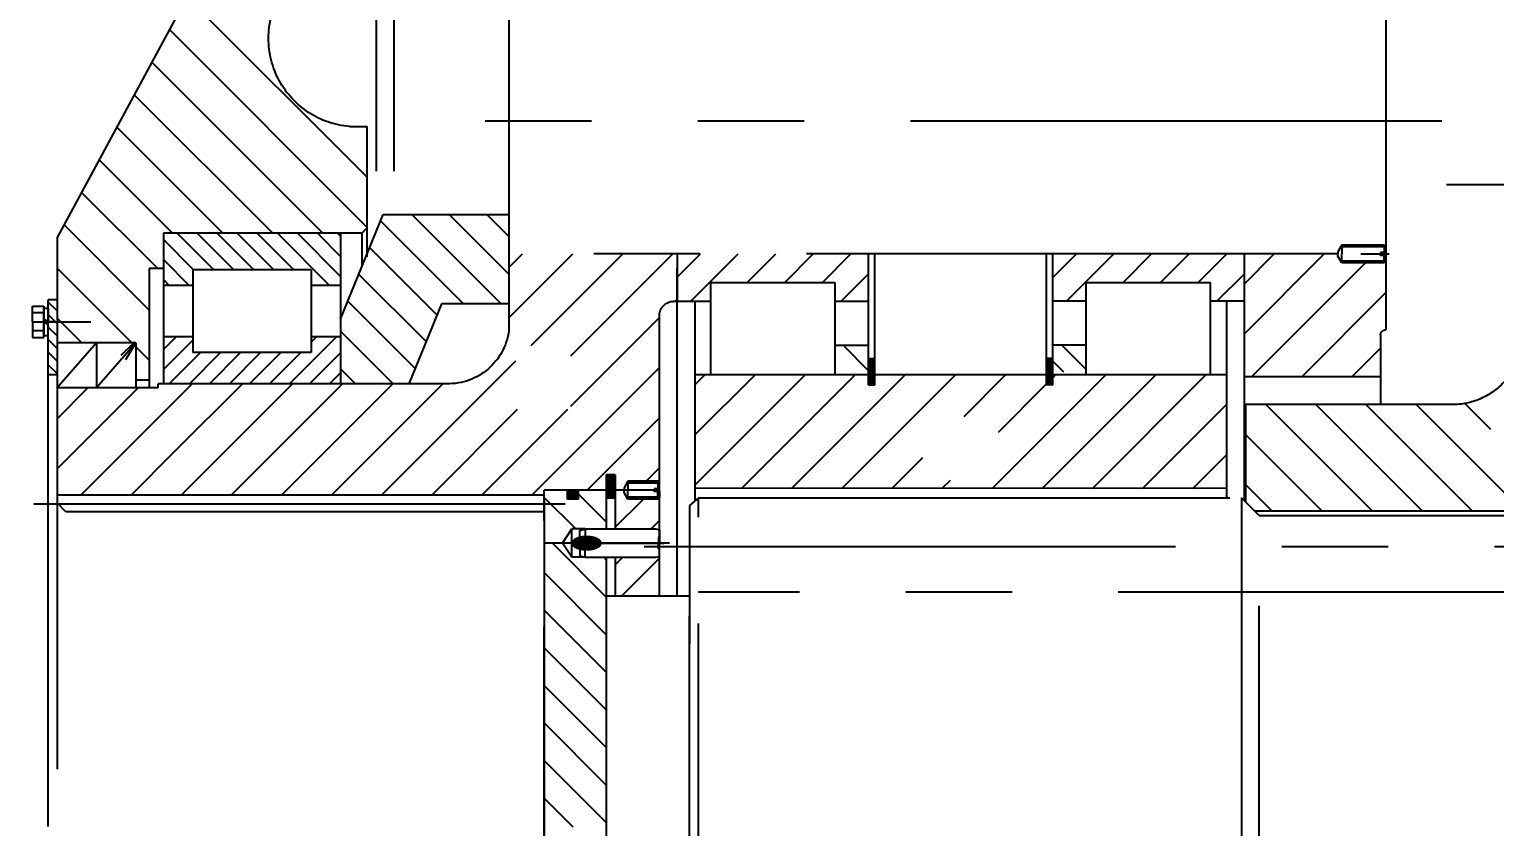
# Model space of a CAD drawing. Header units: millimetres. Extents: x 0 to 12600, y -349 to 8910.
# Drawn here: x 1132 to 1959, y 5412 to 5862 of the extents above; entities that cross this region are included whole.
import ezdxf
from ezdxf.enums import TextEntityAlignment as Align

# ---------------------------------------------------------------- set-up
doc = ezdxf.new("R2010")
doc.units = ezdxf.units.MM
doc.header["$LTSCALE"] = 300
doc.linetypes.add('K', pattern=[2.5, 1.25, -0.25, 0.25, -0.25, 0.25, -0.25])
doc.layers.add('01', color=7, linetype='Continuous')
doc.layers.add('07', color=6, linetype='K')
doc.styles.get("Standard").update_dxf_attribs({"font": 'isocp', "width": 0.707, "bigfont": 'intecad.shx'})

# ---------------------------------------------------------------- blocks, each defined once
blk = doc.blocks.new('FDSDSDFG')
at = {"layer": '07', "color": 6, "linetype": 'K'}
for p, q in [((-2575.15, 14893.96), (-2575.15, 14567.19)), ((-2699.22, 14550.03), (-2759.43, 14610.24)), ((-2698.55, 14577.65), (-2713.03, 14592.12)), ((-2699.22, 14521.74), (-2759.43, 14581.95)), ((-2699.22, 14493.46), (-2759.43, 14553.67)), ((-2699.22, 14465.17), (-2759.43, 14525.38)), ((-2683.48, 14485.5), (-2636.01, 14532.96)), ((-2683.48, 14513.78), (-2667.3, 14529.96)), ((-2683.48, 14457.21), (-2619.18, 14521.51)), ((-2716.29, 14453.96), (-2759.43, 14497.1)), ((-2659.45, 14452.96), (-2614.18, 14498.23)), ((-2744.57, 14453.96), (-2759.43, 14468.81)), ((-2631.16, 14452.96), (-2614.18, 14469.94)), ((-2640.91, 14437.6), (-2625.55, 14452.96)), ((-2746.47, 14442.96), (-2746.43, 14142.96)), ((-2746.47, 14423.97), (-2727.48, 14442.96)), ((-2746.46, 14395.69), (-2699.19, 14442.96)), ((-2682.43, 14442.96), (-2682.43, 14142.96)), ((-2630.43, 14426.87), (-2614.18, 14443.12)), ((-2630.43, 14434.04), (-2630.43, 14363.88)), ((-2746.46, 14367.41), (-2682.43, 14431.44)), ((-2630.43, 14405.66), (-2614.18, 14421.91)), ((-2746.45, 14339.13), (-2682.43, 14403.15)), ((-2630.43, 14384.44), (-2614.18, 14400.69)), ((-2640.91, 14352.75), (-2614.18, 14379.48)), ((-2746.45, 14310.85), (-2682.43, 14374.87)), ((-2627.49, 14344.96), (-2614.18, 14358.27)), ((-2684.06, 14344.96), (-2682.43, 14346.59)), ((-2714.78, 14314.24), (-2687.56, 14341.46)), ((-2705.84, 14294.89), (-2682.43, 14318.3)), ((-2746.45, 14282.57), (-2741.84, 14287.17)), ((-2746.44, 14226.01), (-2682.43, 14290.02)), ((-2746.44, 14254.29), (-2729.05, 14271.68)), ((-2746.43, 14197.73), (-2682.43, 14261.73)), ((-2665.68, 14226.57), (-2680.06, 14240.96)), ((-2640.91, 14225.47), (-2625.42, 14240.96)), ((-2746.43, 14169.45), (-2682.43, 14233.45)), ((-2630.43, 14214.74), (-2614.18, 14230.99)), ((-2682.36, 14222.04), (-2682.43, 14222.11)), ((-2630.43, 14222.04), (-2630.43, 14151.88)), ((-2744.63, 14142.96), (-2682.43, 14205.16)), ((-2630.43, 14193.53), (-2614.18, 14209.78)), ((-2630.43, 14172.31), (-2614.18, 14188.56)), ((-2716.35, 14142.96), (-2682.43, 14176.88)), ((-2640.91, 14140.62), (-2614.18, 14167.35)), ((-2688.07, 14142.96), (-2682.43, 14148.6)), ((-2627.35, 14132.96), (-2614.18, 14146.14)), ((-2777.4, 14128.53), (-2777.4, 14057.96)), ((-2671.75, 14072.96), (-2614.18, 14130.53)), ((-2640.91, 14132.08), (-2640.03, 14132.96)), ((-2807.33, 14101.48), (-2785.85, 14122.96)), ((-2807.33, 14122.69), (-2807.06, 14122.96)), ((-2785.4, 14120.96), (-2784.87, 14122.96)), ((-2785.4, 14080.96), (-2785.4, 14120.96)), ((-2784.87, 14122.96), (-2777.4, 14122.96)), ((-2781.4, 14122.96), (-2780.6, 14122.5)), ((-2780.6, 14122.5), (-2777.4, 14122.5)), ((-2777.4, 14075.56), (-2777.4, 14125.36)), ((-2769.94, 14122.96), (-2777.4, 14122.96)), ((-2774.2, 14122.5), (-2777.4, 14122.5)), ((-2773.4, 14122.96), (-2774.2, 14122.5)), ((-2769.4, 14120.96), (-2769.94, 14122.96)), ((-2769.4, 14118.19), (-2764.63, 14122.96)), ((-2769.4, 14080.96), (-2769.4, 14120.96)), ((-2750.33, 14050.95), (-2678.32, 14122.96)), ((-2747.48, 14082.08), (-2706.6, 14122.96)), ((-2742.48, 14115.37), (-2734.89, 14122.96)), ((-2700.03, 14072.96), (-2650.03, 14122.96)), ((-2768.42, 14097.96), (-2752.48, 14113.9)), ((-2789.63, 14097.96), (-2785.4, 14102.19)), ((-2752.08, 14093.09), (-2747.21, 14097.96)), ((-2752.08, 14093.23), (-2747.35, 14097.96)), ((-2752.08, 14093.37), (-2747.49, 14097.96)), ((-2752.08, 14093.51), (-2747.63, 14097.96)), ((-2752.08, 14093.65), (-2747.77, 14097.96)), ((-2752.08, 14093.8), (-2747.91, 14097.96)), ((-2752.08, 14093.94), (-2748.06, 14097.96)), ((-2752.08, 14094.08), (-2748.2, 14097.96)), ((-2752.08, 14094.22), (-2748.34, 14097.96)), ((-2752.08, 14094.36), (-2748.48, 14097.96)), ((-2752.08, 14094.5), (-2748.62, 14097.96)), ((-2752.08, 14094.64), (-2748.76, 14097.96)), ((-2752.08, 14094.79), (-2748.9, 14097.96)), ((-2752.08, 14094.93), (-2749.05, 14097.96)), ((-2752.08, 14095.07), (-2749.19, 14097.96)), ((-2752.08, 14095.21), (-2749.33, 14097.96)), ((-2752.08, 14095.35), (-2749.47, 14097.96)), ((-2752.08, 14095.49), (-2749.61, 14097.96)), ((-2752.08, 14095.63), (-2749.75, 14097.96)), ((-2752.08, 14095.78), (-2749.89, 14097.96)), ((-2752.08, 14095.92), (-2750.04, 14097.96)), ((-2752.08, 14096.06), (-2750.18, 14097.96)), ((-2752.08, 14096.2), (-2750.32, 14097.96)), ((-2752.08, 14096.34), (-2750.46, 14097.96)), ((-2752.08, 14096.48), (-2750.6, 14097.96)), ((-2752.08, 14096.62), (-2750.74, 14097.96)), ((-2752.08, 14096.77), (-2750.88, 14097.96)), ((-2752.08, 14096.91), (-2751.03, 14097.96)), ((-2752.08, 14097.05), (-2751.17, 14097.96)), ((-2752.08, 14097.19), (-2751.31, 14097.96)), ((-2752.08, 14097.33), (-2751.45, 14097.96)), ((-2752.08, 14097.47), (-2751.59, 14097.96)), ((-2752.08, 14097.61), (-2751.73, 14097.96)), ((-2752.08, 14097.76), (-2751.87, 14097.96)), ((-2752.08, 14097.9), (-2752.02, 14097.96)), ((-2752.07, 14092.96), (-2747.07, 14097.96)), ((-2751.92, 14092.96), (-2746.92, 14097.96)), ((-2751.78, 14092.96), (-2746.78, 14097.96)), ((-2751.64, 14092.96), (-2746.64, 14097.96)), ((-2751.5, 14092.96), (-2746.5, 14097.96)), ((-2751.36, 14092.96), (-2746.36, 14097.96)), ((-2751.22, 14092.96), (-2746.22, 14097.96)), ((-2751.08, 14092.96), (-2746.08, 14097.96)), ((-2750.93, 14092.96), (-2745.93, 14097.96)), ((-2750.79, 14092.96), (-2745.79, 14097.96)), ((-2750.65, 14092.96), (-2745.65, 14097.96)), ((-2750.51, 14092.96), (-2745.51, 14097.96)), ((-2750.37, 14092.96), (-2745.37, 14097.96)), ((-2750.23, 14092.96), (-2745.23, 14097.96)), ((-2750.09, 14092.96), (-2745.09, 14097.96)), ((-2749.94, 14092.96), (-2744.94, 14097.96)), ((-2749.8, 14092.96), (-2744.8, 14097.96)), ((-2749.66, 14092.96), (-2744.66, 14097.96)), ((-2749.52, 14092.96), (-2744.52, 14097.96)), ((-2749.38, 14092.96), (-2744.38, 14097.96)), ((-2749.24, 14092.96), (-2744.24, 14097.96)), ((-2749.1, 14092.96), (-2744.1, 14097.96)), ((-2748.96, 14092.96), (-2743.96, 14097.96)), ((-2748.81, 14092.96), (-2743.81, 14097.96)), ((-2748.67, 14092.96), (-2743.67, 14097.96)), ((-2748.53, 14092.96), (-2743.53, 14097.96)), ((-2748.39, 14092.96), (-2743.39, 14097.96)), ((-2748.25, 14092.96), (-2743.25, 14097.96)), ((-2748.11, 14092.96), (-2743.11, 14097.96)), ((-2747.97, 14092.96), (-2742.97, 14097.96)), ((-2747.82, 14092.96), (-2742.82, 14097.96)), ((-2747.68, 14092.96), (-2742.68, 14097.96)), ((-2747.54, 14092.96), (-2742.54, 14097.96)), ((-2747.4, 14092.96), (-2742.4, 14097.96)), ((-2747.26, 14092.96), (-2742.26, 14097.96)), ((-2747.12, 14092.96), (-2742.12, 14097.96)), ((-2746.98, 14092.96), (-2741.98, 14097.96)), ((-2746.83, 14092.96), (-2741.83, 14097.96)), ((-2746.69, 14092.96), (-2741.69, 14097.96)), ((-2746.55, 14092.96), (-2741.55, 14097.96)), ((-2746.41, 14092.96), (-2741.41, 14097.96)), ((-2746.27, 14092.96), (-2741.27, 14097.96)), ((-2746.13, 14092.96), (-2741.13, 14097.96)), ((-2745.99, 14092.96), (-2740.99, 14097.96)), ((-2745.84, 14092.96), (-2740.84, 14097.96)), ((-2745.7, 14092.96), (-2740.7, 14097.96)), ((-2745.56, 14092.96), (-2740.56, 14097.96)), ((-2745.42, 14092.96), (-2740.42, 14097.96)), ((-2745.28, 14092.96), (-2740.28, 14097.96)), ((-2745.14, 14092.96), (-2740.14, 14097.96)), ((-2745, 14092.96), (-2740, 14097.96)), ((-2744.85, 14092.96), (-2739.85, 14097.96)), ((-2744.71, 14092.96), (-2739.71, 14097.96)), ((-2744.57, 14092.96), (-2739.57, 14097.96)), ((-2744.43, 14092.96), (-2739.43, 14097.96)), ((-2744.29, 14092.96), (-2739.29, 14097.96)), ((-2744.15, 14092.96), (-2739.15, 14097.96)), ((-2744.01, 14092.96), (-2739.01, 14097.96)), ((-2743.86, 14092.96), (-2738.89, 14097.93)), ((-2743.72, 14092.96), (-2738.89, 14097.79)), ((-2743.58, 14092.96), (-2738.89, 14097.65)), ((-2743.44, 14092.96), (-2738.89, 14097.51)), ((-2743.3, 14092.96), (-2738.89, 14097.37)), ((-2743.16, 14092.96), (-2738.89, 14097.22)), ((-2743.02, 14092.96), (-2738.89, 14097.08)), ((-2742.87, 14092.96), (-2738.89, 14096.94)), ((-2742.73, 14092.96), (-2738.89, 14096.8)), ((-2742.59, 14092.96), (-2738.89, 14096.66)), ((-2742.45, 14092.96), (-2738.89, 14096.52)), ((-2742.31, 14092.96), (-2738.89, 14096.38)), ((-2742.17, 14092.96), (-2738.89, 14096.23)), ((-2742.03, 14092.96), (-2738.89, 14096.09)), ((-2741.88, 14092.96), (-2738.89, 14095.95)), ((-2741.74, 14092.96), (-2738.89, 14095.81)), ((-2741.6, 14092.96), (-2738.89, 14095.67)), ((-2741.46, 14092.96), (-2738.89, 14095.53)), ((-2741.32, 14092.96), (-2738.89, 14095.39)), ((-2741.18, 14092.96), (-2738.89, 14095.24)), ((-2741.04, 14092.96), (-2738.89, 14095.1)), ((-2740.89, 14092.96), (-2738.89, 14094.96)), ((-2665.84, 14050.59), (-2614.18, 14102.25)), ((-2900.11, 14057.96), (-2935.11, 14092.96)), ((-2878.9, 14057.96), (-2913.9, 14092.96)), ((-2857.69, 14057.96), (-2892.69, 14092.96)), ((-2836.48, 14057.96), (-2871.48, 14092.96)), ((-2815.26, 14057.96), (-2850.26, 14092.96)), ((-2794.05, 14057.96), (-2829.05, 14092.96)), ((-2777.4, 14062.53), (-2807.84, 14092.96)), ((-2785.4, 14091.74), (-2786.62, 14092.96)), ((-2749.58, 14077.12), (-2765.41, 14092.96)), ((-2740.75, 14092.96), (-2738.89, 14094.82)), ((-2740.61, 14092.96), (-2738.89, 14094.68)), ((-2740.47, 14092.96), (-2738.89, 14094.54)), ((-2740.33, 14092.96), (-2738.89, 14094.4)), ((-2740.19, 14092.96), (-2738.89, 14094.25)), ((-2740.05, 14092.96), (-2738.89, 14094.11)), ((-2739.9, 14092.96), (-2738.89, 14093.97)), ((-2739.76, 14092.96), (-2738.89, 14093.83)), ((-2739.62, 14092.96), (-2738.89, 14093.69)), ((-2739.48, 14092.96), (-2738.89, 14093.55)), ((-2739.34, 14092.96), (-2738.89, 14093.41)), ((-2739.2, 14092.96), (-2738.89, 14093.26)), ((-2739.06, 14092.96), (-2738.89, 14093.12)), ((-2738.91, 14092.96), (-2738.89, 14092.98)), ((-2785.4, 14080.96), (-2777.4, 14080.96)), ((-2784.6, 14077.96), (-2785.4, 14080.96)), ((-2785.4, 14080.96), (-2785.4, 14073.58)), ((-2769.4, 14080.96), (-2777.4, 14080.96)), ((-2770.21, 14077.96), (-2769.4, 14080.96)), ((-2769.4, 14080.96), (-2769.4, 14073.58)), ((-2921.33, 14057.96), (-2937.48, 14074.11)), ((-2785.4, 14073.58), (-2777.4, 14068.27)), ((-2785.4, 14073.58), (-2769.4, 14073.58)), ((-2777.4, 14077.96), (-2784.6, 14077.96)), ((-2777.4, 14077.96), (-2770.21, 14077.96)), ((-2777.4, 14068.27), (-2769.4, 14073.58)), ((-2751.62, 14057.96), (-2769.4, 14075.74)), ((-2752.48, 14072.18), (-2747.53, 14077.12)), ((-2752.48, 14072.32), (-2747.68, 14077.12)), ((-2752.48, 14072.47), (-2747.82, 14077.12)), ((-2752.48, 14072.61), (-2747.96, 14077.12)), ((-2752.48, 14072.75), (-2748.1, 14077.12)), ((-2752.48, 14072.89), (-2748.24, 14077.12)), ((-2752.48, 14073.03), (-2748.38, 14077.12)), ((-2752.48, 14073.17), (-2748.52, 14077.12)), ((-2752.48, 14073.31), (-2748.67, 14077.12)), ((-2752.48, 14073.46), (-2748.81, 14077.12)), ((-2752.48, 14073.6), (-2748.95, 14077.12)), ((-2752.48, 14073.74), (-2749.09, 14077.12)), ((-2752.48, 14073.88), (-2749.23, 14077.12)), ((-2752.48, 14074.02), (-2749.37, 14077.12)), ((-2752.48, 14074.16), (-2749.51, 14077.12)), ((-2752.48, 14074.3), (-2749.66, 14077.12)), ((-2752.48, 14074.45), (-2749.8, 14077.12)), ((-2752.48, 14074.59), (-2749.94, 14077.12)), ((-2752.48, 14074.73), (-2750.08, 14077.12)), ((-2752.48, 14074.87), (-2750.22, 14077.12)), ((-2752.48, 14075.01), (-2750.36, 14077.12)), ((-2752.48, 14075.15), (-2750.5, 14077.12)), ((-2752.48, 14075.29), (-2750.65, 14077.12)), ((-2752.48, 14075.44), (-2750.79, 14077.12)), ((-2752.48, 14075.58), (-2750.93, 14077.12)), ((-2752.48, 14075.72), (-2751.07, 14077.12)), ((-2752.48, 14075.86), (-2751.21, 14077.12)), ((-2752.48, 14076), (-2751.35, 14077.12)), ((-2752.48, 14076.14), (-2751.49, 14077.12)), ((-2752.48, 14076.28), (-2751.64, 14077.12)), ((-2752.48, 14076.43), (-2751.78, 14077.12)), ((-2752.48, 14076.57), (-2751.92, 14077.12)), ((-2752.48, 14076.71), (-2752.06, 14077.12)), ((-2752.48, 14076.85), (-2752.2, 14077.12)), ((-2752.48, 14076.99), (-2752.34, 14077.12)), ((-2752.48, 14072.04), (-2747.48, 14077.04)), ((-2752.48, 14071.9), (-2747.48, 14076.9)), ((-2752.48, 14071.76), (-2747.48, 14076.76)), ((-2752.48, 14071.62), (-2747.48, 14076.62)), ((-2752.48, 14071.48), (-2747.48, 14076.48)), ((-2752.48, 14071.33), (-2747.48, 14076.33)), ((-2752.48, 14071.19), (-2747.48, 14076.19)), ((-2752.4, 14071.12), (-2747.48, 14076.05)), ((-2752.26, 14071.12), (-2747.48, 14075.91)), ((-2752.12, 14071.12), (-2747.48, 14075.77)), ((-2751.98, 14071.12), (-2747.48, 14075.63)), ((-2751.84, 14071.12), (-2747.48, 14075.49)), ((-2751.7, 14071.12), (-2747.48, 14075.34)), ((-2751.56, 14071.12), (-2747.48, 14075.2)), ((-2751.41, 14071.12), (-2747.48, 14075.06)), ((-2751.27, 14071.12), (-2747.48, 14074.92)), ((-2751.13, 14071.12), (-2747.48, 14074.78)), ((-2750.99, 14071.12), (-2747.48, 14074.64)), ((-2750.85, 14071.12), (-2747.48, 14074.5)), ((-2750.71, 14071.12), (-2747.48, 14074.35)), ((-2750.57, 14071.12), (-2747.48, 14074.21)), ((-2750.42, 14071.12), (-2747.48, 14074.07)), ((-2750.33, 14022.67), (-2701.84, 14071.15)), ((-2750.28, 14071.12), (-2747.48, 14073.93)), ((-2750.14, 14071.12), (-2747.48, 14073.79)), ((-2750, 14071.12), (-2747.48, 14073.65)), ((-2749.86, 14071.12), (-2747.48, 14073.51)), ((-2749.72, 14071.12), (-2747.48, 14073.36)), ((-2749.58, 14071.12), (-2747.48, 14073.22)), ((-2749.43, 14071.12), (-2747.48, 14073.08)), ((-2749.29, 14071.12), (-2747.48, 14072.94)), ((-2749.15, 14071.12), (-2747.48, 14072.8)), ((-2749.01, 14071.12), (-2747.48, 14072.66)), ((-2748.87, 14071.12), (-2747.48, 14072.52)), ((-2748.73, 14071.12), (-2747.48, 14072.37)), ((-2748.59, 14071.12), (-2747.48, 14072.23)), ((-2748.44, 14071.12), (-2747.48, 14072.09)), ((-2748.3, 14071.12), (-2747.48, 14071.95)), ((-2748.16, 14071.12), (-2747.48, 14071.81)), ((-2748.02, 14071.12), (-2747.48, 14071.67)), ((-2747.88, 14071.12), (-2747.48, 14071.53)), ((-2747.74, 14071.12), (-2747.48, 14071.38)), ((-2747.6, 14071.12), (-2747.48, 14071.24)), ((-2650.18, 14037.96), (-2614.18, 14073.96)), ((-2621.9, 14037.96), (-2614.18, 14045.68)), ((-2750.33, 13994.38), (-2701.84, 14042.87)), ((-2750.33, 13966.1), (-2674.58, 14041.85)), ((-2591.9, 14004.31), (-2625.56, 14037.96)), ((-2591.9, 14025.52), (-2604.34, 14037.96)), ((-2591.9, 13983.09), (-2642.33, 14033.51)), ((-2595.55, 13965.53), (-2642.33, 14012.3)), ((-2746.36, 13941.78), (-2687.48, 14000.66)), ((-2642.33, 13999.91), (-2687.48, 13981.54)), ((-2610.63, 13959.39), (-2648.59, 13997.36)), ((-2625.71, 13953.26), (-2663.67, 13991.22)), ((-2640.79, 13947.12), (-2678.75, 13985.09)), ((-2741.2, 13918.65), (-2687.48, 13972.38)), ((-2657.84, 13942.96), (-2687.48, 13972.6)), ((-2651.02, 13942.96), (-2591.9, 13967.01)), ((-2602.48, 13954.96), (-2621.01, 13954.96)), ((-2599.18, 13957.96), (-2487.58, 13846.36)), ((-2570.9, 13957.96), (-2469.22, 13856.28)), ((-2542.61, 13957.96), (-2542.29, 13957.64)), ((-2679.05, 13942.96), (-2687.48, 13951.39)), ((-2750.33, 13937.81), (-2746.36, 13941.78)), ((-2736.05, 13895.53), (-2687.48, 13944.09)), ((-2602.48, 13932.97), (-2505.95, 13836.44)), ((-2750.33, 13909.53), (-2741.2, 13918.65)), ((-2730.89, 13872.4), (-2687.48, 13915.81)), ((-2602.48, 13904.69), (-2524.31, 13826.52)), ((-2750.33, 13881.24), (-2736.05, 13895.53)), ((-2725.73, 13849.27), (-2687.48, 13887.53)), ((-2750.33, 13852.96), (-2730.89, 13872.4)), ((-2602.48, 13876.4), (-2542.68, 13816.6)), ((-2720.57, 13826.15), (-2687.48, 13859.24)), ((-2750.33, 13824.68), (-2725.73, 13849.27)), ((-2602.48, 13848.12), (-2561.04, 13806.68)), ((-2689.83, 13839.96), (-2689.83, 13782.96)), ((-2689.83, 13839.96), (-2687.48, 13839.96)), ((-2622.48, 13839.83), (-2579.41, 13796.77)), ((-2674.17, 13834.96), (-2666.57, 13827.36)), ((-2645.89, 13834.96), (-2597.78, 13786.85)), ((-2750.33, 13796.39), (-2720.57, 13826.15)), ((-2715.41, 13803.02), (-2689.83, 13828.61)), ((-2664.43, 13827.36), (-2689.83, 13827.36)), ((-2664.43, 13827.36), (-2689.83, 13805.16)), ((-2664.43, 13827.36), (-2673.87, 13821.6)), ((-2664.43, 13826.2), (-2671.58, 13818.84)), ((-2664.43, 13827.36), (-2664.43, 13805.16)), ((-2664.43, 13825.21), (-2622.17, 13782.96)), ((-2735.48, 13782.96), (-2715.41, 13803.02)), ((-2707.19, 13782.96), (-2689.83, 13800.32)), ((-2664.43, 13805.16), (-2689.83, 13782.96)), ((-2664.43, 13805.16), (-2689.83, 13805.16)), ((-2664.43, 13805.16), (-2664.43, 13782.96)), ((-2652.48, 13768.89), (-2652.48, 13801.91)), ((-2664.43, 13796.93), (-2650.46, 13782.96)), ((-2676.68, 13777.96), (-2681.68, 13782.96)), ((-2669.61, 13777.96), (-2674.61, 13782.96)), ((-2662.54, 13777.96), (-2667.54, 13782.96)), ((-2655.47, 13777.96), (-2660.47, 13782.96)), ((-2652.48, 13782.04), (-2653.4, 13782.96)), ((-2648.4, 13777.96), (-2652.48, 13782.04)), ((-2641.33, 13777.96), (-2646.33, 13782.96)), ((-2661.36, 13775.36), (-2652.48, 13775.36)), ((-2661.36, 13768.96), (-2661.36, 13775.36)), ((-2660.18, 13777.96), (-2652.48, 13777.96)), ((-2660.18, 13775.36), (-2660.18, 13777.96)), ((-2652.48, 13775.36), (-2660.18, 13775.36)), ((-2657.48, 13775.36), (-2657.48, 13768.96)), ((-2652.48, 13775.36), (-2653.98, 13777.96)), ((-2652.48, 13773.26), (-2652.48, 13780.05)), ((-2644.78, 13777.96), (-2652.48, 13777.96)), ((-2652.48, 13777.96), (-2650.98, 13775.36)), ((-2643.59, 13775.36), (-2652.48, 13775.36)), ((-2652.48, 13775.36), (-2644.78, 13775.36)), ((-2647.48, 13775.36), (-2647.48, 13768.96)), ((-2644.78, 13775.36), (-2644.78, 13777.96)), ((-2643.59, 13768.96), (-2643.59, 13775.36)), ((-2652.48, 13768.96), (-2661.36, 13768.96)), ((-2652.48, 13768.96), (-2643.59, 13768.96))]:
    blk.add_line(p, q, dxfattribs=at)
at = {"layer": '07', "color": 6, "linetype": 'K', "ltscale": 0.8}
for p, q in [((-2779.26, 14114.32), (-2779.26, 14701.67)), ((-2761.75, 14461.46), (-2761.75, 14690.96)), ((-2759.43, 14690.96), (-2759.43, 14459.13)), ((-2804.98, 14681.96), (-2804.98, 14144.96)), ((-2699.22, 14570.38), (-2699.22, 14452.96)), ((-2539.18, 14564.66), (-2539.18, 14020.72)), ((-2614.18, 14518.86), (-2614.18, 14534.85)), ((-2659.97, 14529.96), (-2699.22, 14529.96)), ((-2659.97, 14529.96), (-2697.48, 14529.96)), ((-2683.48, 14529.96), (-2683.48, 14452.96)), ((-2437.99, 14532.96), (-2656.97, 14532.96)), ((-2656.97, 14532.96), (-2656.97, 14532.96)), ((-2618.18, 14532.96), (-2619.18, 14531.96)), ((-2619.18, 14531.96), (-2614.98, 14531.96)), ((-2619.18, 14531.96), (-2619.18, 14508.12)), ((-2618.18, 14532.96), (-2618.18, 14508.12)), ((-2614.98, 14532.96), (-2618.18, 14532.96)), ((-2614.98, 14532.96), (-2614.98, 14529.96)), ((-2614.98, 14529.96), (-2614.18, 14529.96)), ((-2614.18, 14532.96), (-2614.18, 14529.96)), ((-2613.38, 14529.96), (-2614.18, 14529.96)), ((-2613.38, 14532.96), (-2613.38, 14529.96)), ((-2613.38, 14532.96), (-2610.18, 14532.96)), ((-2609.18, 14531.96), (-2613.38, 14531.96)), ((-2610.18, 14532.96), (-2610.18, 14508.12)), ((-2610.18, 14532.96), (-2609.18, 14531.96)), ((-2609.18, 14531.96), (-2609.18, 14508.12)), ((-2619.18, 14508.12), (-2614.18, 14508.12)), ((-2619.18, 14508.12), (-2615.43, 14505.96)), ((-2615.43, 14505.96), (-2614.18, 14505.96)), ((-2609.18, 14508.12), (-2614.18, 14508.12)), ((-2612.93, 14505.96), (-2614.18, 14505.96)), ((-2614.18, 14505.96), (-2614.18, 14037.96)), ((-2609.18, 14508.12), (-2612.93, 14505.96)), ((-3112.85, 14461.46), (-2761.75, 14461.46)), ((-2761.75, 14461.46), (-2751.82, 14451.52)), ((-2751.82, 14451.52), (-3122.79, 14451.52)), ((-2754.25, 14453.96), (-2699.22, 14453.96)), ((-2614.18, 14452.96), (-2753.25, 14452.96)), ((-2751.82, 14144.96), (-2751.82, 14451.52)), ((-2640.91, 14452.96), (-2640.91, 14434.04)), ((-2640.91, 14442.96), (-2751.82, 14442.96)), ((-2682.43, 14434.04), (-2630.43, 14434.04)), ((-2682.43, 14363.88), (-2630.43, 14363.88)), ((-2665.68, 14350.13), (-2679.42, 14363.88)), ((-2665.68, 14363.88), (-2665.68, 14344.96)), ((-2640.91, 14363.88), (-2640.91, 14344.96)), ((-2688.09, 14344.96), (-2614.18, 14344.96)), ((-2688.09, 14344.96), (-2688.09, 14341.46)), ((-2688.09, 14341.47), (-2684.6, 14344.96)), ((-2688.09, 14341.61), (-2684.74, 14344.96)), ((-2688.09, 14341.75), (-2684.88, 14344.96)), ((-2688.09, 14341.89), (-2685.02, 14344.96)), ((-2688.09, 14342.04), (-2685.16, 14344.96)), ((-2688.09, 14342.18), (-2685.31, 14344.96)), ((-2688.09, 14342.32), (-2685.45, 14344.96)), ((-2688.09, 14342.46), (-2685.59, 14344.96)), ((-2688.09, 14342.6), (-2685.73, 14344.96)), ((-2688.09, 14342.74), (-2685.87, 14344.96)), ((-2688.09, 14342.88), (-2686.01, 14344.96)), ((-2688.09, 14343.03), (-2686.15, 14344.96)), ((-2688.09, 14343.17), (-2686.3, 14344.96)), ((-2688.09, 14343.31), (-2686.44, 14344.96)), ((-2688.09, 14343.45), (-2686.58, 14344.96)), ((-2688.09, 14343.59), (-2686.72, 14344.96)), ((-2688.09, 14343.73), (-2686.86, 14344.96)), ((-2688.09, 14343.87), (-2687, 14344.96)), ((-2688.09, 14344.02), (-2687.14, 14344.96)), ((-2688.09, 14344.16), (-2687.29, 14344.96)), ((-2688.09, 14344.3), (-2687.43, 14344.96)), ((-2688.09, 14344.44), (-2687.57, 14344.96)), ((-2688.09, 14344.58), (-2687.71, 14344.96)), ((-2688.09, 14344.72), (-2687.85, 14344.96)), ((-2688.09, 14344.86), (-2687.99, 14344.96)), ((-2687.96, 14341.46), (-2684.46, 14344.96)), ((-2687.82, 14341.46), (-2684.32, 14344.96)), ((-2687.67, 14341.46), (-2684.17, 14344.96)), ((-2687.53, 14341.46), (-2684.03, 14344.96)), ((-2687.39, 14341.46), (-2683.89, 14344.96)), ((-2687.25, 14341.46), (-2683.75, 14344.96)), ((-2687.11, 14341.46), (-2683.61, 14344.96)), ((-2686.97, 14341.46), (-2683.47, 14344.96)), ((-2686.83, 14341.46), (-2683.33, 14344.96)), ((-2686.68, 14341.46), (-2683.18, 14344.96)), ((-2686.54, 14341.46), (-2683.04, 14344.96)), ((-2686.4, 14341.46), (-2682.9, 14344.96)), ((-2686.26, 14341.46), (-2682.76, 14344.96)), ((-2686.12, 14341.46), (-2682.62, 14344.96)), ((-2685.98, 14341.46), (-2682.48, 14344.96)), ((-2685.84, 14341.46), (-2682.34, 14344.96)), ((-2685.69, 14341.46), (-2682.19, 14344.96)), ((-2685.55, 14341.46), (-2682.05, 14344.96)), ((-2685.41, 14341.46), (-2681.91, 14344.96)), ((-2685.27, 14341.46), (-2681.77, 14344.96)), ((-2685.13, 14341.46), (-2681.63, 14344.96)), ((-2684.99, 14341.46), (-2681.49, 14344.96)), ((-2684.85, 14341.46), (-2681.35, 14344.96)), ((-2684.7, 14341.46), (-2681.2, 14344.96)), ((-2684.56, 14341.46), (-2681.06, 14344.96)), ((-2684.42, 14341.46), (-2680.92, 14344.96)), ((-2684.28, 14341.46), (-2680.78, 14344.96)), ((-2684.14, 14341.46), (-2680.64, 14344.96)), ((-2684, 14341.46), (-2680.5, 14344.96)), ((-2683.86, 14341.46), (-2680.36, 14344.96)), ((-2683.71, 14341.46), (-2680.21, 14344.96)), ((-2683.57, 14341.46), (-2680.07, 14344.96)), ((-2683.43, 14341.46), (-2679.93, 14344.96)), ((-2683.29, 14341.46), (-2679.79, 14344.96)), ((-2683.15, 14341.46), (-2679.65, 14344.96)), ((-2683.01, 14341.46), (-2679.51, 14344.96)), ((-2682.87, 14341.46), (-2679.37, 14344.96)), ((-2682.72, 14341.46), (-2679.22, 14344.96)), ((-2682.58, 14341.46), (-2679.08, 14344.96)), ((-2682.44, 14341.46), (-2678.94, 14344.96)), ((-2682.3, 14341.46), (-2678.8, 14344.96)), ((-2682.16, 14341.46), (-2678.66, 14344.96)), ((-2682.02, 14341.46), (-2678.52, 14344.96)), ((-2681.88, 14341.46), (-2678.38, 14344.96)), ((-2681.73, 14341.46), (-2678.23, 14344.96)), ((-2681.59, 14341.46), (-2678.09, 14344.96)), ((-2681.45, 14341.46), (-2677.95, 14344.96)), ((-2681.31, 14341.46), (-2677.81, 14344.96)), ((-2681.17, 14341.46), (-2677.67, 14344.96)), ((-2681.03, 14341.46), (-2677.53, 14344.96)), ((-2680.89, 14341.46), (-2677.39, 14344.96)), ((-2680.74, 14341.46), (-2677.24, 14344.96)), ((-2674.64, 14344.96), (-2680.68, 14350.99)), ((-2680.6, 14341.46), (-2677.1, 14344.96)), ((-2680.46, 14341.46), (-2676.96, 14344.96)), ((-2680.32, 14341.46), (-2676.82, 14344.96)), ((-2680.18, 14341.46), (-2676.68, 14344.96)), ((-2680.04, 14341.46), (-2676.54, 14344.96)), ((-2679.9, 14341.46), (-2676.4, 14344.96)), ((-2679.75, 14341.46), (-2676.25, 14344.96)), ((-2679.61, 14341.46), (-2676.11, 14344.96)), ((-2679.47, 14341.46), (-2675.97, 14344.96)), ((-2679.33, 14341.46), (-2675.83, 14344.96)), ((-2679.19, 14341.46), (-2675.69, 14344.96)), ((-2679.05, 14341.46), (-2675.55, 14344.96)), ((-2678.91, 14341.46), (-2675.41, 14344.96)), ((-2678.76, 14341.46), (-2675.26, 14344.96)), ((-2678.62, 14341.46), (-2675.12, 14344.96)), ((-2678.48, 14341.46), (-2674.98, 14344.96)), ((-2678.34, 14341.46), (-2674.84, 14344.96)), ((-2678.2, 14341.46), (-2674.7, 14344.96)), ((-2678.06, 14341.46), (-2674.56, 14344.96)), ((-2677.92, 14341.46), (-2674.42, 14344.96)), ((-2677.77, 14341.46), (-2674.27, 14344.96)), ((-2677.63, 14341.46), (-2674.13, 14344.96)), ((-2677.49, 14341.46), (-2673.99, 14344.96)), ((-2677.35, 14341.46), (-2673.85, 14344.96)), ((-2677.21, 14341.46), (-2673.71, 14344.96)), ((-2677.07, 14341.46), (-2673.57, 14344.96)), ((-2676.93, 14341.46), (-2673.43, 14344.96)), ((-2676.78, 14341.46), (-2673.28, 14344.96)), ((-2676.64, 14341.46), (-2673.14, 14344.96)), ((-2676.5, 14341.46), (-2673.1, 14344.86)), ((-2676.36, 14341.46), (-2673.1, 14344.72)), ((-2676.22, 14341.46), (-2673.1, 14344.58)), ((-2676.08, 14341.46), (-2673.1, 14344.44)), ((-2675.94, 14341.46), (-2673.1, 14344.29)), ((-2675.79, 14341.46), (-2673.1, 14344.15)), ((-2675.65, 14341.46), (-2673.1, 14344.01)), ((-2675.51, 14341.46), (-2673.1, 14343.87)), ((-2675.37, 14341.46), (-2673.1, 14343.73)), ((-2675.23, 14341.46), (-2673.1, 14343.59)), ((-2675.09, 14341.46), (-2673.1, 14343.45)), ((-2674.95, 14341.46), (-2673.1, 14343.3)), ((-2674.8, 14341.46), (-2673.1, 14343.16)), ((-2674.66, 14341.46), (-2673.1, 14343.02)), ((-2673.1, 14344.96), (-2673.1, 14341.46)), ((-2688.09, 14341.46), (-2614.18, 14341.46)), ((-2674.52, 14341.46), (-2673.1, 14342.88)), ((-2674.38, 14341.46), (-2673.1, 14342.74)), ((-2674.24, 14341.46), (-2673.1, 14342.6)), ((-2674.1, 14341.46), (-2673.1, 14342.46)), ((-2673.96, 14341.46), (-2673.1, 14342.31)), ((-2673.81, 14341.46), (-2673.1, 14342.17)), ((-2673.67, 14341.46), (-2673.1, 14342.03)), ((-2673.53, 14341.46), (-2673.1, 14341.89)), ((-2673.39, 14341.46), (-2673.1, 14341.75)), ((-2673.25, 14341.46), (-2673.1, 14341.61)), ((-2673.11, 14341.46), (-2673.1, 14341.47)), ((-2688.09, 14244.46), (-2614.18, 14244.46)), ((-2688.09, 14240.96), (-2688.09, 14244.46)), ((-2688.09, 14244.45), (-2684.6, 14240.96)), ((-2688.09, 14244.3), (-2684.74, 14240.96)), ((-2688.09, 14244.16), (-2684.88, 14240.96)), ((-2688.09, 14244.02), (-2685.02, 14240.96)), ((-2688.09, 14243.88), (-2685.16, 14240.96)), ((-2688.09, 14243.74), (-2685.31, 14240.96)), ((-2687.96, 14244.46), (-2684.46, 14240.96)), ((-2687.82, 14244.46), (-2684.32, 14240.96)), ((-2687.67, 14244.46), (-2684.17, 14240.96)), ((-2687.53, 14244.46), (-2684.03, 14240.96)), ((-2687.39, 14244.46), (-2683.89, 14240.96)), ((-2687.25, 14244.46), (-2683.75, 14240.96)), ((-2687.11, 14244.46), (-2683.61, 14240.96)), ((-2686.97, 14244.46), (-2683.47, 14240.96)), ((-2686.83, 14244.46), (-2683.33, 14240.96)), ((-2686.68, 14244.46), (-2683.18, 14240.96)), ((-2686.54, 14244.46), (-2683.04, 14240.96)), ((-2686.4, 14244.46), (-2682.9, 14240.96)), ((-2686.26, 14244.46), (-2682.76, 14240.96)), ((-2686.12, 14244.46), (-2682.62, 14240.96)), ((-2685.98, 14244.46), (-2682.48, 14240.96)), ((-2685.84, 14244.46), (-2682.34, 14240.96)), ((-2685.69, 14244.46), (-2682.19, 14240.96)), ((-2685.55, 14244.46), (-2682.05, 14240.96)), ((-2685.41, 14244.46), (-2681.91, 14240.96)), ((-2685.27, 14244.46), (-2681.77, 14240.96)), ((-2685.13, 14244.46), (-2681.63, 14240.96)), ((-2684.99, 14244.46), (-2681.49, 14240.96)), ((-2684.85, 14244.46), (-2681.35, 14240.96)), ((-2684.7, 14244.46), (-2681.2, 14240.96)), ((-2684.56, 14244.46), (-2681.06, 14240.96)), ((-2684.42, 14244.46), (-2680.92, 14240.96)), ((-2684.28, 14244.46), (-2680.78, 14240.96)), ((-2684.14, 14244.46), (-2680.64, 14240.96)), ((-2684, 14244.46), (-2680.5, 14240.96)), ((-2683.86, 14244.46), (-2680.36, 14240.96)), ((-2683.71, 14244.46), (-2680.21, 14240.96)), ((-2683.57, 14244.46), (-2680.07, 14240.96)), ((-2683.43, 14244.46), (-2679.93, 14240.96)), ((-2683.29, 14244.46), (-2679.79, 14240.96)), ((-2683.15, 14244.46), (-2679.65, 14240.96)), ((-2683.01, 14244.46), (-2679.51, 14240.96)), ((-2682.87, 14244.46), (-2679.37, 14240.96)), ((-2682.72, 14244.46), (-2679.22, 14240.96)), ((-2682.58, 14244.46), (-2679.08, 14240.96)), ((-2682.44, 14244.46), (-2678.94, 14240.96)), ((-2682.3, 14244.46), (-2678.8, 14240.96)), ((-2682.16, 14244.46), (-2678.66, 14240.96)), ((-2682.02, 14244.46), (-2678.52, 14240.96)), ((-2681.88, 14244.46), (-2678.38, 14240.96)), ((-2681.73, 14244.46), (-2678.23, 14240.96)), ((-2681.59, 14244.46), (-2678.09, 14240.96)), ((-2681.45, 14244.46), (-2677.95, 14240.96)), ((-2681.31, 14244.46), (-2677.81, 14240.96)), ((-2681.17, 14244.46), (-2677.67, 14240.96)), ((-2681.03, 14244.46), (-2677.53, 14240.96)), ((-2680.89, 14244.46), (-2677.39, 14240.96)), ((-2680.74, 14244.46), (-2677.24, 14240.96)), ((-2680.6, 14244.46), (-2677.1, 14240.96)), ((-2680.46, 14244.46), (-2676.96, 14240.96)), ((-2680.32, 14244.46), (-2676.82, 14240.96)), ((-2680.18, 14244.46), (-2676.68, 14240.96)), ((-2680.04, 14244.46), (-2676.54, 14240.96)), ((-2679.9, 14244.46), (-2676.4, 14240.96)), ((-2679.75, 14244.46), (-2676.25, 14240.96)), ((-2679.61, 14244.46), (-2676.11, 14240.96)), ((-2679.47, 14244.46), (-2675.97, 14240.96)), ((-2679.33, 14244.46), (-2675.83, 14240.96)), ((-2679.19, 14244.46), (-2675.69, 14240.96)), ((-2679.05, 14244.46), (-2675.55, 14240.96)), ((-2678.91, 14244.46), (-2675.41, 14240.96)), ((-2678.76, 14244.46), (-2675.26, 14240.96)), ((-2678.62, 14244.46), (-2675.12, 14240.96)), ((-2678.48, 14244.46), (-2674.98, 14240.96)), ((-2678.34, 14244.46), (-2674.84, 14240.96)), ((-2678.2, 14244.46), (-2674.7, 14240.96)), ((-2678.06, 14244.46), (-2674.56, 14240.96)), ((-2677.92, 14244.46), (-2674.42, 14240.96)), ((-2677.77, 14244.46), (-2674.27, 14240.96)), ((-2677.63, 14244.46), (-2674.13, 14240.96)), ((-2677.49, 14244.46), (-2673.99, 14240.96)), ((-2677.35, 14244.46), (-2673.85, 14240.96)), ((-2677.21, 14244.46), (-2673.71, 14240.96)), ((-2677.07, 14244.46), (-2673.57, 14240.96)), ((-2676.93, 14244.46), (-2673.43, 14240.96)), ((-2676.78, 14244.46), (-2673.28, 14240.96)), ((-2676.64, 14244.46), (-2673.14, 14240.96)), ((-2676.5, 14244.46), (-2673.1, 14241.06)), ((-2676.36, 14244.46), (-2673.1, 14241.2)), ((-2676.22, 14244.46), (-2673.1, 14241.34)), ((-2676.08, 14244.46), (-2673.1, 14241.48)), ((-2675.94, 14244.46), (-2673.1, 14241.62)), ((-2675.79, 14244.46), (-2673.1, 14241.76)), ((-2675.65, 14244.46), (-2673.1, 14241.9)), ((-2675.51, 14244.46), (-2673.1, 14242.05)), ((-2675.37, 14244.46), (-2673.1, 14242.19)), ((-2675.23, 14244.46), (-2673.1, 14242.33)), ((-2675.09, 14244.46), (-2673.1, 14242.47)), ((-2674.95, 14244.46), (-2673.1, 14242.61)), ((-2674.8, 14244.46), (-2673.1, 14242.75)), ((-2674.66, 14244.46), (-2673.1, 14242.89)), ((-2674.52, 14244.46), (-2673.1, 14243.04)), ((-2674.38, 14244.46), (-2673.1, 14243.18)), ((-2674.24, 14244.46), (-2673.1, 14243.32)), ((-2674.1, 14244.46), (-2673.1, 14243.46)), ((-2673.96, 14244.46), (-2673.1, 14243.6)), ((-2673.81, 14244.46), (-2673.1, 14243.74)), ((-2673.67, 14244.46), (-2673.1, 14243.88)), ((-2673.53, 14244.46), (-2673.1, 14244.03)), ((-2673.39, 14244.46), (-2673.1, 14244.17)), ((-2673.25, 14244.46), (-2673.1, 14244.31)), ((-2673.11, 14244.46), (-2673.1, 14244.45)), ((-2673.1, 14240.96), (-2673.1, 14244.46)), ((-2688.09, 14243.6), (-2685.45, 14240.96)), ((-2688.09, 14243.46), (-2685.59, 14240.96)), ((-2688.09, 14243.31), (-2685.73, 14240.96)), ((-2688.09, 14243.17), (-2685.87, 14240.96)), ((-2688.09, 14243.03), (-2686.01, 14240.96)), ((-2688.09, 14242.89), (-2686.15, 14240.96)), ((-2688.09, 14242.75), (-2686.3, 14240.96)), ((-2688.09, 14242.61), (-2686.44, 14240.96)), ((-2688.09, 14242.47), (-2686.58, 14240.96)), ((-2688.09, 14242.32), (-2686.72, 14240.96)), ((-2688.09, 14242.18), (-2686.86, 14240.96)), ((-2688.09, 14242.04), (-2687, 14240.96)), ((-2688.09, 14241.9), (-2687.14, 14240.96)), ((-2688.09, 14241.76), (-2687.29, 14240.96)), ((-2688.09, 14241.62), (-2687.43, 14240.96)), ((-2688.09, 14241.48), (-2687.57, 14240.96)), ((-2688.09, 14241.33), (-2687.71, 14240.96)), ((-2688.09, 14241.19), (-2687.85, 14240.96)), ((-2688.09, 14241.05), (-2687.99, 14240.96)), ((-2688.09, 14240.96), (-2614.18, 14240.96)), ((-2665.68, 14222.04), (-2665.68, 14240.96)), ((-2640.91, 14222.04), (-2640.91, 14240.96)), ((-2682.43, 14222.04), (-2630.43, 14222.04)), ((-3122.79, 14144.96), (-2751.82, 14144.96)), ((-2751.82, 14144.96), (-2756.21, 14139.96)), ((-2682.43, 14151.88), (-2630.43, 14151.88)), ((-2640.91, 14130.96), (-2640.91, 14151.88)), ((-3118.4, 14139.96), (-2809.41, 14139.96)), ((-2756.21, 14139.96), (-2834.48, 14139.96)), ((-2807.33, 14139.96), (-2807.33, 14092.96)), ((-2640.91, 14142.96), (-2753.58, 14142.96)), ((-2739.28, 14142.96), (-2753.58, 14142.96)), ((-2807.33, 14132.96), (-2622.48, 14132.96)), ((-2614.18, 14132.96), (-2640.91, 14132.96)), ((-2807.33, 14122.96), (-2648.83, 14122.96)), ((-2751.48, 14122.96), (-2752.48, 14121.96)), ((-2752.48, 14122.96), (-2752.48, 14105.12)), ((-2752.48, 14121.96), (-2748.28, 14121.96)), ((-2748.28, 14122.96), (-2751.48, 14122.96)), ((-2751.48, 14122.96), (-2751.48, 14104.55)), ((-2748.28, 14122.96), (-2748.28, 14119.96)), ((-2748.28, 14119.96), (-2747.48, 14119.96)), ((-2747.48, 14122.96), (-2747.48, 14102.96)), ((-2746.68, 14119.96), (-2747.48, 14119.96)), ((-2746.68, 14122.96), (-2743.48, 14122.96)), ((-2746.68, 14122.96), (-2746.68, 14119.96)), ((-2742.48, 14121.96), (-2746.68, 14121.96)), ((-2743.48, 14122.96), (-2742.48, 14121.96)), ((-2743.48, 14122.96), (-2743.48, 14104.55)), ((-2742.48, 14122.96), (-2742.48, 14105.12)), ((-2752.48, 14105.12), (-2748.73, 14102.96)), ((-2752.48, 14105.12), (-2747.48, 14105.12)), ((-2742.48, 14105.12), (-2747.48, 14105.12)), ((-2747.48, 14103.72), (-2747.48, 14097.96)), ((-2742.48, 14105.12), (-2746.23, 14102.96)), ((-2785.4, 14097.96), (-2807.33, 14097.96)), ((-2738.89, 14097.96), (-2769.4, 14097.96)), ((-2752.08, 14097.96), (-2752.08, 14092.96)), ((-2748.73, 14102.96), (-2747.48, 14102.96)), ((-2746.23, 14102.96), (-2747.48, 14102.96)), ((-2747.48, 14099.72), (-2747.48, 14097.96)), ((-2738.89, 14097.96), (-2738.89, 14092.96)), ((-2785.4, 14092.96), (-3136.06, 14092.96)), ((-2738.89, 14092.96), (-2769.4, 14092.96)), ((-2747.48, 14092.96), (-2747.48, 14057.96)), ((-2752.48, 14077.12), (-2752.48, 14071.12)), ((-2747.48, 14077.12), (-2752.48, 14077.12)), ((-2752.48, 14071.12), (-2747.48, 14071.12)), ((-2755.48, 14069.78), (-2755.48, 13767.25)), ((-3124.63, 14057.96), (-2747.48, 14057.96)), ((-2752.48, 14057.96), (-3122.48, 14057.96)), ((-2759.68, 14057.96), (-2759.68, 13787.96)), ((-2750.33, 14057.96), (-2750.33, 13782.96)), ((-2429.75, 14037.96), (-2657.48, 14037.96)), ((-2642.33, 14037.96), (-2642.33, 13999.91)), ((-2591.9, 13967.01), (-2591.9, 14037.96)), ((-2687.48, 14002.96), (-2687.48, 13839.96)), ((-2267.48, 13972.96), (-2591.9, 13972.96)), ((-2267.48, 13972.96), (-2591.9, 13972.96)), ((-2267.48, 13962.96), (-2601.87, 13962.96)), ((-2267.48, 13962.96), (-2594.5, 13962.96)), ((-2615.71, 13957.96), (-2542.29, 13957.96)), ((-2599.48, 13957.96), (-2602.48, 13954.96)), ((-2602.48, 13954.96), (-2602.48, 13842.96)), ((-2542.29, 13947.96), (-2542.29, 13957.96)), ((-2602.48, 13942.96), (-2687.48, 13942.96)), ((-2687.48, 13925.46), (-2669.98, 13942.96)), ((-2687.48, 13936.77), (-2681.29, 13942.96)), ((-2687.48, 13914.15), (-2660.98, 13940.65)), ((-2660.98, 13942.96), (-2660.98, 13926.38)), ((-2631.98, 13942.96), (-2631.98, 13926.38)), ((-2602.48, 13918.57), (-2626.86, 13942.96)), ((-2602.48, 13929.89), (-2615.55, 13942.96)), ((-2602.48, 13941.2), (-2604.23, 13942.96)), ((-2602.48, 13907.26), (-2631.98, 13936.76)), ((-2669.85, 13926.38), (-2669.85, 13859.53)), ((-2623.11, 13926.38), (-2669.85, 13926.38)), ((-2663.93, 13926.38), (-2660.98, 13929.33)), ((-2623.11, 13926.38), (-2623.11, 13859.53)), ((-2687.48, 13902.83), (-2669.85, 13920.46)), ((-2602.48, 13895.95), (-2623.11, 13916.58)), ((-2687.48, 13891.52), (-2669.85, 13909.15)), ((-2602.48, 13884.63), (-2623.11, 13905.26)), ((-2373.52, 13907.96), (-2604.98, 13782.96)), ((-2687.48, 13880.21), (-2669.85, 13897.83)), ((-2602.48, 13873.32), (-2623.11, 13893.95)), ((-2687.48, 13868.89), (-2669.85, 13886.52)), ((-2602.48, 13862.01), (-2623.11, 13882.63)), ((-2687.48, 13857.58), (-2669.85, 13875.21)), ((-2687.48, 13846.27), (-2669.85, 13863.89)), ((-2602.48, 13850.69), (-2623.11, 13871.32)), ((-2679.47, 13842.96), (-2662.9, 13859.53)), ((-2623.11, 13859.53), (-2669.85, 13859.53)), ((-2660.98, 13859.53), (-2660.98, 13842.96)), ((-2631.98, 13859.53), (-2631.98, 13842.96)), ((-2617.37, 13842.96), (-2631.98, 13857.57)), ((-2606.06, 13842.96), (-2623.11, 13860.01)), ((-2668.16, 13842.96), (-2660.98, 13850.14)), ((-2602.48, 13842.96), (-2687.48, 13842.96)), ((-2628.68, 13842.96), (-2631.98, 13846.25)), ((-2622.48, 13842.96), (-2622.48, 13834.96)), ((-2622.48, 13834.96), (-2689.83, 13834.96)), ((-2685.48, 13834.96), (-2685.48, 13827.36)), ((-2685.48, 13827.96), (-2685.48, 13827.36)), ((-2755.48, 13792.96), (-2755.48, 13782.96)), ((-2604.98, 13782.96), (-2937.38, 13782.96)), ((-2759.68, 13787.96), (-2754.68, 13782.96)), ((-2604.98, 13782.96), (-2751.23, 13782.96)), ((-2682.48, 13782.96), (-2682.48, 13777.96)), ((-2652.48, 13781.58), (-2652.48, 13775.58)), ((-2639.98, 13782.96), (-2639.98, 13777.96)), ((-2937.38, 13777.96), (-2639.98, 13777.96))]:
    blk.add_line(p, q, dxfattribs=at)
for centre, radius, start, end in [((-2659.22, 14570.38), 40, 90, 180), ((-2659.97, 14532.96), 3, 270, 0), ((-2648.91, 14130.96), 8, 270.59719, 0), ((-2652.86, 14003.64), 34.62, 97.66253, 181.13488), ((-2492.48, 13952.28), 50, 184.95591, 298.37117)]:
    blk.add_arc(centre, radius, start, end, dxfattribs=at)
at = {"layer": '07', "color": 6, "linetype": 'K', "width": 0.605172}
blk.add_text('\\M+5A1F1', height=16, dxfattribs=at).set_placement((-2782.2, 14072.96), (-2772.6, 14072.96), align=Align.FIT)

msp = doc.modelspace()

# ---------------------------------------------------------------- block references
at = {"layer": '01', "xscale": -1, "rotation": 270}
msp.add_blockref('FDSDSDFG', (-12635.09, 8349.81), dxfattribs=at)

doc.saveas('drawing.dxf')
